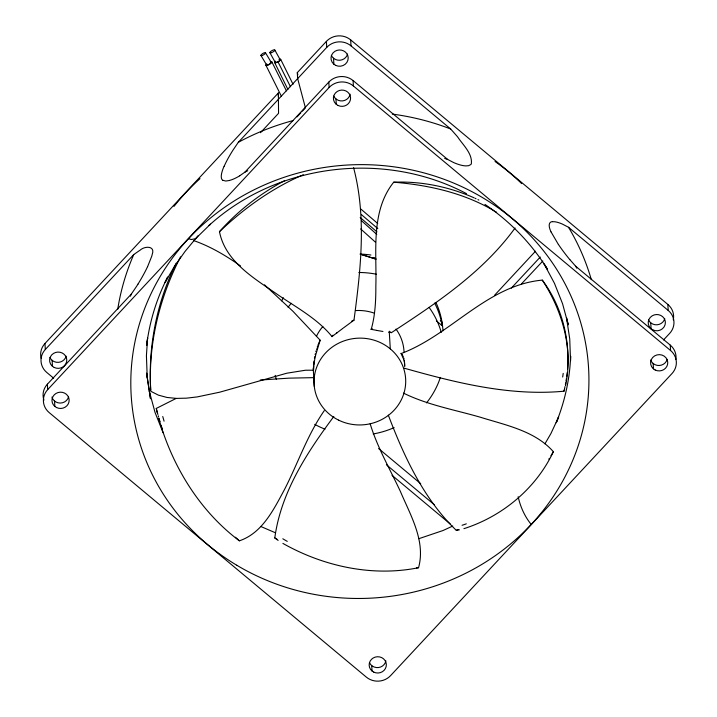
<?xml version="1.0" encoding="UTF-8"?>
<svg xmlns="http://www.w3.org/2000/svg" width="717" height="717" viewBox="0 0 717 717"><rect width="100%" height="100%" fill="white"/><g stroke="black" fill="none" stroke-linecap="round" stroke-linejoin="round"><path stroke-width="1.08" d="M278.33 96.284L278.375 92.95L44.965 343.506A17.19 16.276 -3.4 0 0 41.156 358.303M570.696 356.349L570.535 360.633L569.737 338.971L566.466 317.532L568.285 324.819L562.558 303.712L554.465 283.332L544.086 263.91L547.429 269.189C531.458 243.448 509.993 221.392 484.952 204.39M313.553 366.028L313.446 370.196L305.424 370.232L286.782 373.216L219.698 392.19L197.193 396.922L186.519 398.159L176.4 398.401L166.989 397.451L158.403 395.139L150.794 391.276C147.917 345.253 158.995 298.89 179.985 257.995M570.589 356.466C569.854 379.203 564.682 401.628 556.267 422.734L558.633 416.98L550.925 433.534L544.956 443.796M404.657 365.634L404.37 360.284M567.514 368.897C569.997 337.59 561.16 305.317 542.303 280.114C487.193 285.124 451.002 334.812 401.197 353.544L401.878 354.27M313.696 364.039L314.001 361.063M567.174 372.616L566.744 376.326M313.983 363.913L314.019 363.636A29.334 7.376 -85.3 0 1 315.561 355.641M343.067 328.207L353.983 320.176C360.651 269.852 366.745 217.475 353.58 167.67M278.142 540.421L274.799 537.965C280.858 492.382 306.948 452.606 333.826 416.487M404.738 366.647L404.549 362.73M566.484 378.191L566.054 380.978M314.422 358.186L314.673 356.734M565.731 382.842L565.381 384.697M565.014 386.562L564.611 388.417M565.525 385.54C573.43 349.071 562.451 310.82 542.303 280.114M315.122 354.565L315.292 353.839M564.404 389.349L563.965 391.204C509.814 396.295 456.021 382.779 404.298 368.206M315.534 355.56L320.149 340.19L292.912 311.25L264.474 284.81M282.901 543.405C323.492 566.376 372.464 577.06 418.549 567.712C425.889 541.254 410.545 515.362 400.516 491.728C390.066 469.259 377.42 447.587 370.16 423.783M315.838 351.68L316.036 350.954M564.664 389.044L563.965 391.204M376.73 330.367C374.883 330.035 373.037 329.686 371.2 329.336C375.134 315.937 375.905 300.602 375.842 286.235C376.873 251.47 370.384 211.363 393.714 182.199C421.255 181.069 449.003 186.734 474.179 197.865M316.529 349.287L316.681 348.812M317.237 347.145L317.667 345.97M318.016 345.029L318.491 343.864M318.68 343.398L320.149 340.19M403.447 393.095C427.753 405.096 454.802 409.81 480.668 417.321C506.032 425.235 534.972 430.908 553.363 451.683C536.155 488.376 502.348 516.437 463.908 528.671M147.603 266.634L151.717 256.327A61.895 14.053 -50.2 0 0 152.219 254.356C155.553 245.465 144.395 245.958 139.994 250.287A64.808 14.716 -50.2 0 0 139.286 250.708L133.756 254.562L45.323 349.493A17.19 16.276 -3.4 0 0 46.775 372.464L53.65 378.2M176.265 263.085C156.718 302.171 148.052 346.472 150.713 390.048M180.263 257.448L180.541 256.901M281.664 300.799L283.34 297.734M553.363 451.683L552.511 453.135M197.946 235.875L185.04 251.443L174.33 266.554L165.071 282.489L167.688 277.004C156.727 298.344 149.539 321.539 146.662 345.37L147.603 337.949L146.42 355.659L147.227 377.321L150.489 398.76L146.555 373.109L147.227 377.321M552.296 453.502L551.642 454.614M551.418 454.981L550.961 455.734M549.33 458.378L548.855 459.14M284.631 180.63C260.19 193.689 237.811 210.852 219.474 231.672C225.452 262.279 255.413 279.003 278.94 295.503C297.349 307.934 318.052 319.325 331.98 336.542C332.285 336.094 332.616 335.646 332.948 335.215M324.29 410.626C307.261 435.04 297.842 463.639 284.273 489.944C273.616 509.697 262.171 533.152 239.388 540.824C199.568 510.943 172.268 466.202 158.807 418.638M515.066 227.997C483.025 272.245 436.528 303.112 391.437 332.643L389.51 332.392M43.934 400.158A17.19 16.276 -3.4 0 1 47.385 384.195L131.301 294.104L136.499 286.45A91.704 20.829 -50.2 0 0 137.969 284.129M239.729 175.764L244.891 172.17L328.807 82.088A17.19 16.276 -3.4 0 1 353.078 80.564L447.659 159.452L453.529 162.499A91.704 20.972 43 0 0 455.187 163.207A88.2 20.166 43 0 0 466.059 165.887L468.658 165.69L470.782 164.56A61.895 14.152 43 0 0 471.356 163.754C472.53 153.384 463.003 145.04 457.706 137.019A64.808 14.824 43 0 0 456.899 136.042L450.679 128.997L351.016 45.87A17.19 16.276 -3.4 0 0 326.746 47.385L238.313 142.316L232.9 150.265A65.364 14.842 -50.2 0 0 231.627 152.318A62.003 14.08 -50.2 0 0 224.188 166.219M494.631 295.189L535.5 251.21M302.377 111.144L305.424 107.873L297.645 78.538L297.295 72.632L326.387 41.398A17.19 16.276 -3.4 0 1 350.658 39.874L667.841 304.429A17.19 16.276 -3.4 0 1 673.272 319.845M260.495 132.699L278.555 113.313L278.375 92.95M297.044 116.871L300.853 112.784M47.707 389.6L329.13 87.492A17.19 16.276 -3.4 0 1 353.4 85.968L670.583 350.523A17.19 16.276 -3.4 0 1 672.035 373.494L390.613 675.602A17.19 16.276 -3.4 0 1 366.342 677.126L49.159 412.571A17.19 16.276 -3.4 0 1 47.707 389.6L47.385 384.195M511.302 288.126L540.26 257.045M521.42 283.95L542.814 261.033M663.548 339.939L669.651 333.396A17.19 16.276 -3.4 0 0 668.199 310.425L667.841 304.429M219.474 231.672C243.493 208.817 270.757 189.118 301.158 175.638M331.881 336.694L337.017 332.76M157.274 412.84L156.261 408.439L176.131 398.437M452.723 526.054L443.07 530.499L418.845 538.691M302.233 175.163L303.309 174.679M351.706 321.091L353.983 320.176M370.931 329.291L372.508 328.861M458.315 529.549L456.254 530.293C423.657 498.915 404.182 456.837 388.318 415.152M229.449 180.487L225.712 181.042L222.96 180.308M459.445 529.836L456.254 530.293M260.28 380.019L289.023 378.146L314.288 377.635M416.469 567.855L418.549 567.712M393.714 182.199C428.623 185.031 463.738 192.882 494.165 210.825M389.403 332.383L388.713 332.285M376.129 259.106L360.033 254.087L375.69 259.088M188.526 238.636L191.197 239.514L195.499 238.761L210.448 224.17L208.979 225.505C277.47 163.055 384.787 150.319 466.507 193.653M275.319 532.74L261.078 526.601M193.922 240.661C210.699 246.558 226.133 255.745 240.58 266.007M375.636 258.909L373.512 257.699L375.556 258.532M475.12 198.295L476.061 198.726M477.934 199.604L478.866 200.052M389.483 331.586L391.437 332.643M276.959 539.13L274.799 537.965M495.832 211.802L496.657 212.295M668.199 310.425L568.536 227.289L562.415 224.098A65.364 14.949 43 0 0 560.972 223.498A62.003 14.179 43 0 0 552.547 221.759M420.691 483.67L378.594 448.546M569.881 259.653L575.679 266.231L670.261 345.119A17.19 16.276 -3.4 0 1 675.907 359.334M440.301 320.642L442.004 322.058L442.219 325.751L436.357 320.858M386.4 464.75L434.502 504.867M392.02 475.317L450.267 523.993M361.449 214.643L377.796 228.598M360.92 209.104L377.734 223.507M360.194 217.502L376.99 231.887M361.422 220.666L376.748 234.378M360.687 228.947L375.215 241.97M239.388 540.824L235.4 537.221M531.216 524.459C524.692 516.455 520.363 506.776 518.158 496.729M402.103 354.574L402.595 355.363M558.328 244.38L551.077 231.95M265.559 52.879L271.205 62.289M260.898 55.397L266.536 64.817M274.853 50.091L280.168 59.681M269.843 52.61L275.149 62.191M280.705 59.412L293.047 84.292M265.882 65.166L281.423 96.329M402.909 355.946L403.295 356.77M271.86 61.931L286.415 90.844M274.611 62.46L287.893 89.455M290.457 86.703L278.035 61.877M163.118 432.745L155.042 412.427L149.342 391.392M162.015 427.682L162.418 428.865M161.208 425.298L161.612 426.49M403.796 358.106L404.021 358.805M159.676 420.52L160.052 421.721M158.941 418.119L159.308 419.32M158.233 415.717L158.582 416.918M157.892 414.507L156.261 408.439M297.295 72.632L297.851 74.729M670.261 345.119L670.583 350.523M650.731 322.802L651.09 328.789M653.151 363.492L653.474 368.897M389.241 331.191L390.29 348.883M350.658 39.874L351.016 45.87M353.078 80.564L353.4 85.968M371.729 665.6L372.042 671.004M333.548 58.247L333.898 64.234M335.959 98.937L336.282 104.341M326.387 41.398L326.746 47.385M328.807 82.088L329.13 87.492M52.126 360.355L52.475 366.342M54.537 401.045L54.859 406.449M44.965 343.506L45.323 349.493M313.212 368.027L314.288 386.418M466.31 523.84A71.548 28.313 -38.3 0 1 462.053 525.274M287.275 541.362A71.548 30.49 18 0 1 282.812 538.772M164.076 421.184A71.548 16.437 70.8 0 1 162.759 416.505M313.562 370.142A16.858 4.401 -85.5 0 1 314.109 364.039M336.658 333.055A29.334 0.466 -37.5 0 1 342.502 328.655M400.946 353.32A16.858 2.581 59.5 0 1 402.9 357.738M563.203 373.387A71.548 11.553 -89.6 0 1 562.675 377.025M403.25 358.267A29.334 4.302 59.9 0 1 404.487 362.641M382.959 331.46A29.334 0.905 11.7 0 1 377.124 330.465M434.663 303.103A85.968 81.379 -3.4 0 1 442.219 325.751M360.705 254.105A85.968 81.379 -3.4 0 1 370.904 255.028M435.936 302.475A85.968 81.379 -3.4 0 1 442.972 330.842M440.355 377.402A85.968 81.379 -3.4 0 1 426.516 402.9M394.144 427.619A85.968 81.379 -3.4 0 1 373.216 433.946M324.998 429.16A85.968 81.379 -3.4 0 1 314.709 424.347M276.35 379.168A85.968 81.379 -3.4 0 1 275.176 375.376M288.082 307.288A85.968 81.379 -3.4 0 1 291.227 303.309M358.85 272.496A85.968 81.379 -3.4 0 1 376.506 274.244M429.089 307.387A85.968 81.379 -3.4 0 1 441.278 332.41M279.164 59.206A3.442 1.013 -29 0 1 280.168 60.345A3.442 1.013 -29 0 1 275.722 62.773A3.442 1.013 -29 0 1 275.48 61.214M279.191 59.439A2.832 0.834 -29 0 1 279.639 60.533A2.832 0.834 -29 0 1 276.117 62.433A2.832 0.834 -29 0 1 275.678 61.339M173.98 206.406A229.037 216.821 -3.4 0 1 200.007 178.658M495.044 161.486A229.037 216.821 -3.4 0 1 521.644 183.588M347.575 54.089A8.595 8.138 -3.4 0 1 339.921 60.237A8.595 8.138 -3.4 0 1 331.353 55.388M664.758 318.644A8.595 8.138 -3.4 0 1 657.104 324.792A8.595 8.138 -3.4 0 1 648.544 319.943M66.152 356.197A8.595 8.138 -3.4 0 1 58.498 362.336A8.595 8.138 -3.4 0 1 49.93 357.496M130.476 296.166A244.703 231.654 -3.4 0 1 131.301 294.104M244.891 172.17A244.703 231.654 -3.4 0 1 247.715 170.754M444.674 158.403A244.703 231.654 -3.4 0 1 447.659 159.452M575.679 266.231A244.703 231.654 -3.4 0 1 576.755 268.167M117.722 309.385A242.409 229.476 -3.4 0 1 133.756 254.562M238.313 142.316A242.409 229.476 -3.4 0 1 293.352 120.501M392.289 114.084A242.409 229.476 -3.4 0 1 450.679 128.997M568.536 227.289A242.409 229.476 -3.4 0 1 591.328 279.675M551.006 231.896A55.818 12.763 43 0 1 552.368 221.58M569.827 259.635A85.977 19.664 43 0 1 558.4 244.416M222.897 180.388A55.818 12.673 -50.2 0 1 224.027 166.353M239.684 175.835A85.977 19.52 -50.2 0 1 229.503 180.406M147.568 266.67A88.2 20.031 -50.2 0 1 137.996 284.111M316.394 336.398A45.852 43.405 -3.4 0 1 322.847 326.504M355.766 310.56A45.852 43.405 -3.4 0 1 374.391 313.168M396.017 329.094A45.852 43.405 -3.4 0 1 404.029 351.814M68.572 396.886A8.595 8.138 -3.4 0 1 60.282 403.062A8.595 8.138 -3.4 0 1 51.938 397.066M350.129 94.196A8.595 8.138 -3.4 0 1 342.645 100.891A8.595 8.138 -3.4 0 1 333.772 96.078M385.889 660.859A8.595 8.138 -3.4 0 1 378.415 667.554A8.595 8.138 -3.4 0 1 369.533 662.741M667.177 359.334A8.595 8.138 -3.4 0 1 659.21 365.5A8.595 8.138 -3.4 0 1 650.731 360.086M270.219 61.814A3.433 0.995 -30.9 0 1 271.465 62.737A3.433 0.995 -30.9 0 1 267.253 65.372A3.433 0.995 -30.9 0 1 266.437 64.18M270.479 62.047A2.68 0.771 -30.9 0 1 270.659 63.168A2.68 0.771 -30.9 0 1 267.504 64.996A2.68 0.771 -30.9 0 1 266.894 64.136M236.762 565.238A229.108 216.884 -3.4 0 0 588.711 389.636A229.108 216.884 -3.4 0 0 254.132 189.772A229.108 216.884 -3.4 0 0 236.762 565.238M338.003 105.453A8.595 8.138 -3.4 0 0 350.577 97.826A8.595 8.138 -3.4 0 0 337.384 91.373A8.595 8.138 -3.4 0 0 338.003 105.453M655.186 370.008A8.595 8.138 -3.4 0 0 667.76 362.381A8.595 8.138 -3.4 0 0 654.576 355.928A8.595 8.138 -3.4 0 0 655.186 370.008M373.763 672.116A8.595 8.138 -3.4 0 0 386.338 664.489A8.595 8.138 -3.4 0 0 373.145 658.027A8.595 8.138 -3.4 0 0 373.763 672.116M56.58 407.561A8.595 8.138 -3.4 0 0 69.155 399.934A8.595 8.138 -3.4 0 0 55.962 393.472A8.595 8.138 -3.4 0 0 56.58 407.561M338.612 420.135A45.852 43.405 -3.4 0 0 405.67 379.472A45.852 43.405 -3.4 0 0 335.323 345.029A45.852 43.405 -3.4 0 0 338.612 420.135M54.196 367.454A8.595 8.138 -3.4 0 0 66.771 359.826A8.595 8.138 -3.4 0 0 53.578 353.373A8.595 8.138 -3.4 0 0 54.196 367.454M335.619 65.346A8.595 8.138 -3.4 0 0 348.193 57.727A8.595 8.138 -3.4 0 0 335 51.266A8.595 8.138 -3.4 0 0 335.619 65.346M652.802 329.901A8.595 8.138 -3.4 0 0 665.376 322.283A8.595 8.138 -3.4 0 0 652.192 315.821A8.595 8.138 -3.4 0 0 652.802 329.901M262.297 55.451A2.68 0.771 -30.9 0 0 265.55 52.807A2.68 0.771 -30.9 0 0 261.848 54.16A2.68 0.771 -30.9 0 0 262.297 55.451M271.349 52.708A2.832 0.834 -29 0 0 274.844 50.02A2.832 0.834 -29 0 0 270.865 51.328A2.832 0.834 -29 0 0 271.349 52.708"/></g></svg>
